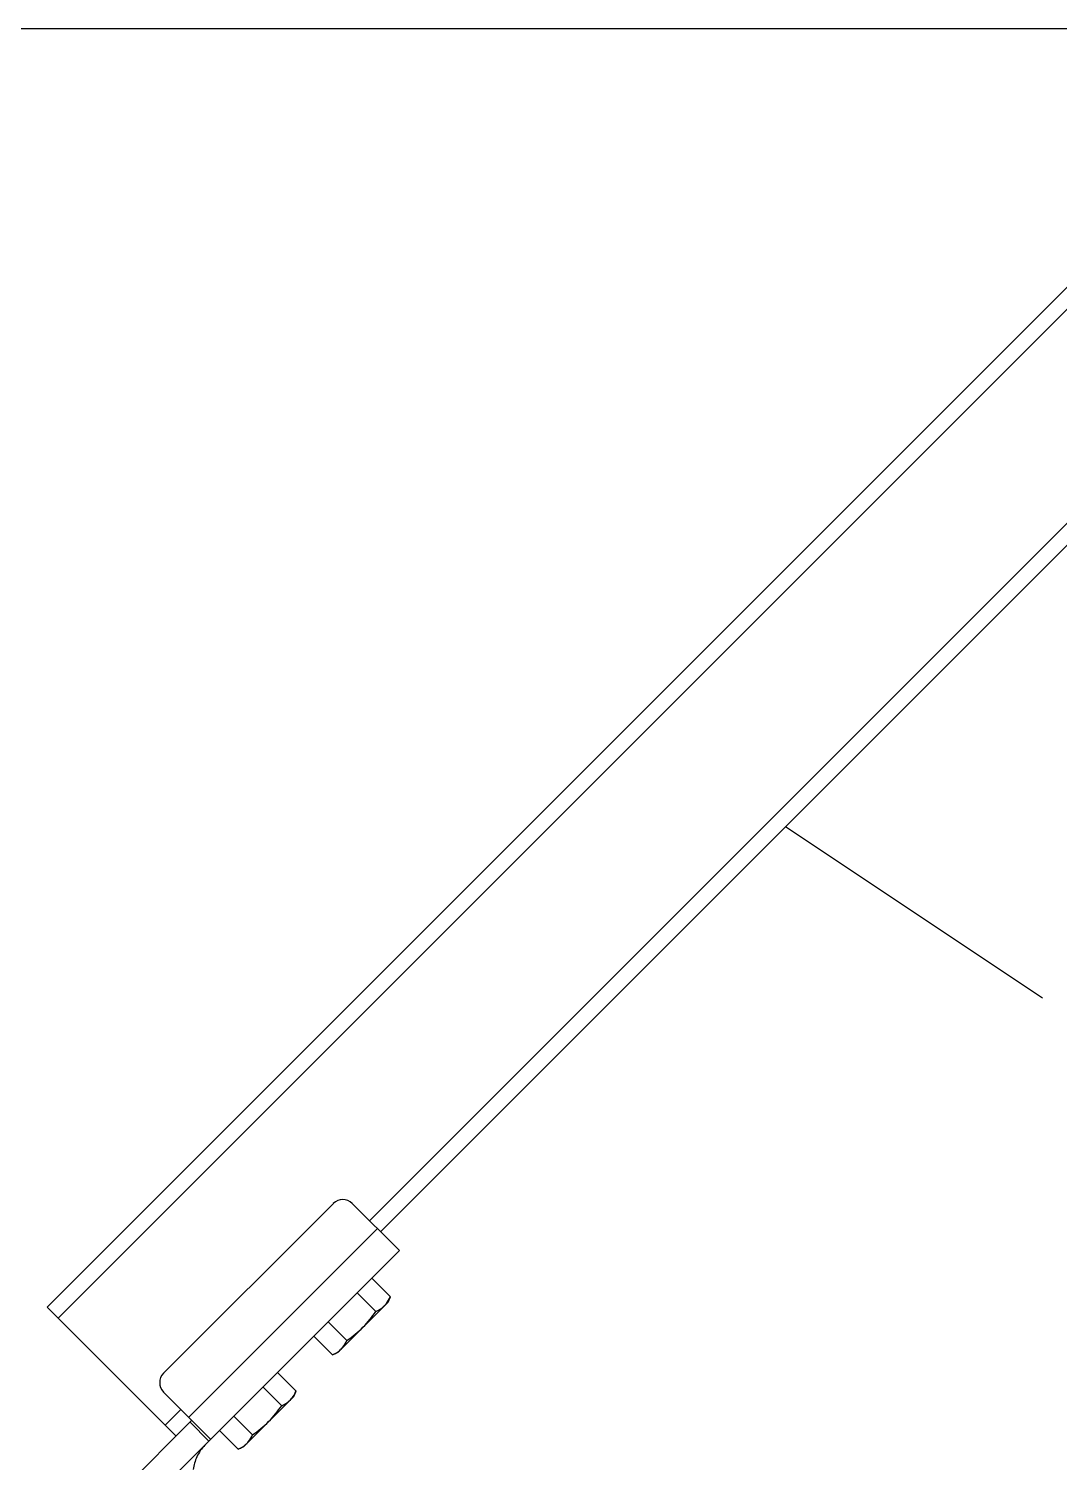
# Model space of a CAD drawing. Extents: x 69728788 to 150676229, y 20333219 to 43663798.
# Drawn here: x 75257111 to 75259050, y 20697576 to 20700272 of the extents above; entities that cross this region are included whole.
import ezdxf

# ---------------------------------------------------------------- set-up
doc = ezdxf.new("R2010")
doc.units = 0
doc.header["$LTSCALE"] = 1000
doc.header["$MEASUREMENT"] = 0
doc.layers.get('0').update_dxf_attribs({"linetype": 'CONTINUOUS'})
doc.layers.add('BZ', color=8, linetype='CONTINUOUS')
doc.dimstyles.get("Standard").update_dxf_attribs({"dimtxt": 0.18, "dimasz": 0.18, "dimexe": 0.18, "dimexo": 0.0625, "dimgap": 0.09, "dimtad": 0, "dimtih": 1, "dimtoh": 1, "dimdec": 4, "dimzin": 0, "dimdsep": 46, "dimtxsty": 'Standard', "dimcen": 0.09, "dimadec": 0, "dimazin": 0, "dimtfac": 1, "dimtdec": 4, "dimtofl": 0, "dimtmove": 0, "dimatfit": 3, "dimfxl": 1, "dimtolj": 1, "dimtzin": 0, "dimarcsym": 0})

# ---------------------------------------------------------------- blocks, each defined once
blk = doc.blocks.new('gfhhrryyfd')
at = {"linetype": 'Continuous'}
for p, q in [((3690493.6, -1750017.5), (3688200.5, -1752310.6)), ((3690514.3, -1750038.2), (3688221.2, -1752331.3)), ((3690331, -1750623.7), (3688806.7, -1752148)), ((3690351.7, -1750644.4), (3688827.4, -1752168.7)), ((3688738.7, -1752115.4), (3688419.3, -1752434.8)), ((3688774.2, -1752115.4), (3688862.9, -1752204.1)), ((3688821.5, -1752162.7), (3688466.6, -1752517.6)), ((3688508, -1752559), (3688862.9, -1752204.1)), ((3688811.1, -1752256), (3688846.2, -1752291.1)), ((3688747, -1752395.7), (3688841.6, -1752301.1)), ((3688783.7, -1752283.3), (3688818.9, -1752318.5)), ((3688841.6, -1752301.1), (3688846.2, -1752291.1)), ((3688443, -1752553.1), (3688200.5, -1752310.6)), ((3688729.1, -1752337.9), (3688764.3, -1752373.1)), ((3688701.8, -1752365.2), (3688737, -1752400.4)), ((3688747, -1752395.7), (3688737, -1752400.4)), ((3688633.6, -1752433.4), (3688668.8, -1752468.6)), ((3688606.3, -1752460.7), (3688641.5, -1752495.9)), ((3688507.8, -1752558.7), (3688419.3, -1752470.3)), ((3688569.5, -1752573.2), (3688664.2, -1752478.5)), ((3688664.2, -1752478.5), (3688668.8, -1752468.6)), ((3688451.9, -1752502.8), (3688422.3, -1752532.4)), ((3688551.7, -1752515.3), (3688586.9, -1752550.5)), ((3688348.8, -1752647.2), (3688471.5, -1752524.5)), ((3688469.1, -1752526.9), (3688504.6, -1752562.4)), ((3688524.4, -1752542.6), (3688559.6, -1752577.8)), ((3688384.3, -1752682.7), (3688507, -1752560)), ((3688569.5, -1752573.2), (3688559.6, -1752577.8))]:
    blk.add_line(p, q, dxfattribs=at)
for centre, start, end in [((3688756.4, -1752133.2), 45, 135), ((3688437.1, -1752452.5), 135, 225)]:
    blk.add_arc(centre, 25.1, start, end, dxfattribs=at)
for points, knots in [([(3688835.2, -1752307.5), (3688836.4, -1752306.3), (3688840.8, -1752301.4), (3688844.1, -1752295.6), (3688846.2, -1752291.1)], [0, 0, 0, 0, 0.246322, 1, 1, 1, 1]), ([(3688818.9, -1752318.5), (3688820.5, -1752317.7), (3688826.3, -1752314.8), (3688831.8, -1752310.9), (3688835.2, -1752307.5)], [0, 0, 0, 0, 0.255699, 1, 1, 1, 1]), ([(3688753.3, -1752389.4), (3688754.4, -1752388.3), (3688758.9, -1752383.4), (3688762.2, -1752377.6), (3688764.3, -1752373.1)], [0, 0, 0, 0, 0.246322, 1, 1, 1, 1]), ([(3688737, -1752400.4), (3688737.8, -1752400), (3688741.1, -1752398.4), (3688744.3, -1752396.6), (3688746.5, -1752395)], [0, 0, 0, 0, 0.253346, 1, 1, 1, 1]), ([(3688641.5, -1752495.9), (3688643, -1752495.2), (3688648.9, -1752492.2), (3688654.4, -1752488.3), (3688657.8, -1752484.9)], [0, 0, 0, 0, 0.255699, 1, 1, 1, 1]), ([(3688657.8, -1752484.9), (3688659, -1752483.7), (3688663.4, -1752478.8), (3688666.7, -1752473.1), (3688668.8, -1752468.6)], [0, 0, 0, 0, 0.246322, 1, 1, 1, 1]), ([(3688497.1, -1752569.9), (3688490.7, -1752576.3), (3688480.8, -1752590.9), (3688476.2, -1752607.7), (3688474.9, -1752615.8)], [0, 0, 0, 0, 0.522516, 1, 1, 1, 1]), ([(3688507.8, -1752558.7), (3688507.8, -1752558.7), (3688507.9, -1752559.3), (3688507.3, -1752559.7), (3688507, -1752560)], [0, 0, 0, 0, 0.126775, 1, 1, 1, 1]), ([(3688559.6, -1752577.8), (3688560.4, -1752577.4), (3688563.7, -1752575.8), (3688566.8, -1752574), (3688569.1, -1752572.5)], [0, 0, 0, 0, 0.253346, 1, 1, 1, 1]), ([(3688575.9, -1752566.8), (3688577, -1752565.7), (3688581.4, -1752560.8), (3688584.8, -1752555), (3688586.9, -1752550.5)], [0, 0, 0, 0, 0.246322, 1, 1, 1, 1])]:
    blk.add_open_spline(points, degree=3, knots=knots, dxfattribs=at)
for points in [[(3688794.3, -1752348.4), (3688803.4, -1752339.3), (3688811.6, -1752329.1), (3688818.9, -1752318.5)], [(3688764.3, -1752373.1), (3688774.9, -1752365.7), (3688785.1, -1752357.6), (3688794.3, -1752348.4)], [(3688746.5, -1752395), (3688748.9, -1752393.4), (3688751.2, -1752391.5), (3688753.3, -1752389.4)], [(3688616.9, -1752525.8), (3688626, -1752516.7), (3688634.1, -1752506.5), (3688641.5, -1752495.9)], [(3688586.9, -1752550.5), (3688597.5, -1752543.1), (3688607.7, -1752535), (3688616.9, -1752525.8)], [(3688569.1, -1752572.5), (3688571.5, -1752570.8), (3688573.8, -1752568.9), (3688575.9, -1752566.8)]]:
    blk.add_open_spline(points, degree=3, dxfattribs=at)
at = {"layer": 'BZ'}
blk.add_line((3686795, -1749906), (3692418.4, -1749906), dxfattribs=at)
blk.add_leader([(3689589.5, -1751406.5), (3690072.7, -1751728.5)], dimstyle='Standard', override={"dimgap": 20, "dimtad": 0})

msp = doc.modelspace()

# ---------------------------------------------------------------- block references
at = {"lineweight": -3, "xscale": 0.9999959468841553, "yscale": 0.9999959506094456, "zscale": 0.9999959495959999}
msp.add_blockref('gfhhrryyfd', (71568960.3, 22450171.1), dxfattribs=at)

doc.saveas('drawing.dxf')
